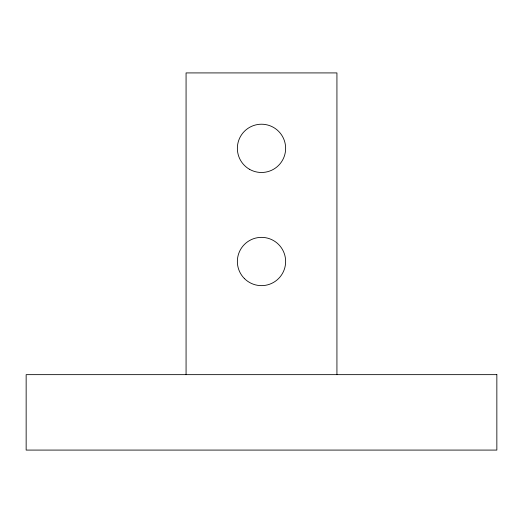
<?xml version="1.0" encoding="UTF-8"?>
<svg xmlns="http://www.w3.org/2000/svg" width="523" height="523" viewBox="0 0 523 523"><rect width="100%" height="100%" fill="white"/><g stroke="black" fill="none" stroke-linecap="round" stroke-linejoin="round"><path stroke-width="0.78" d="M336.93 374.651L336.93 72.919L186.07 72.919L186.07 374.651M496.85 374.651L26.15 374.651L26.15 450.081L496.85 450.081L496.85 374.651M249.432 169.256A24.136 24.136 0 0 0 285.636 148.349A24.136 24.136 0 0 0 249.432 127.449A24.136 24.136 0 0 0 249.432 169.256M244.431 278.569A24.136 24.136 0 0 0 284.813 267.75A24.136 24.136 0 0 0 255.25 238.187A24.136 24.136 0 0 0 244.431 278.569"/></g></svg>
